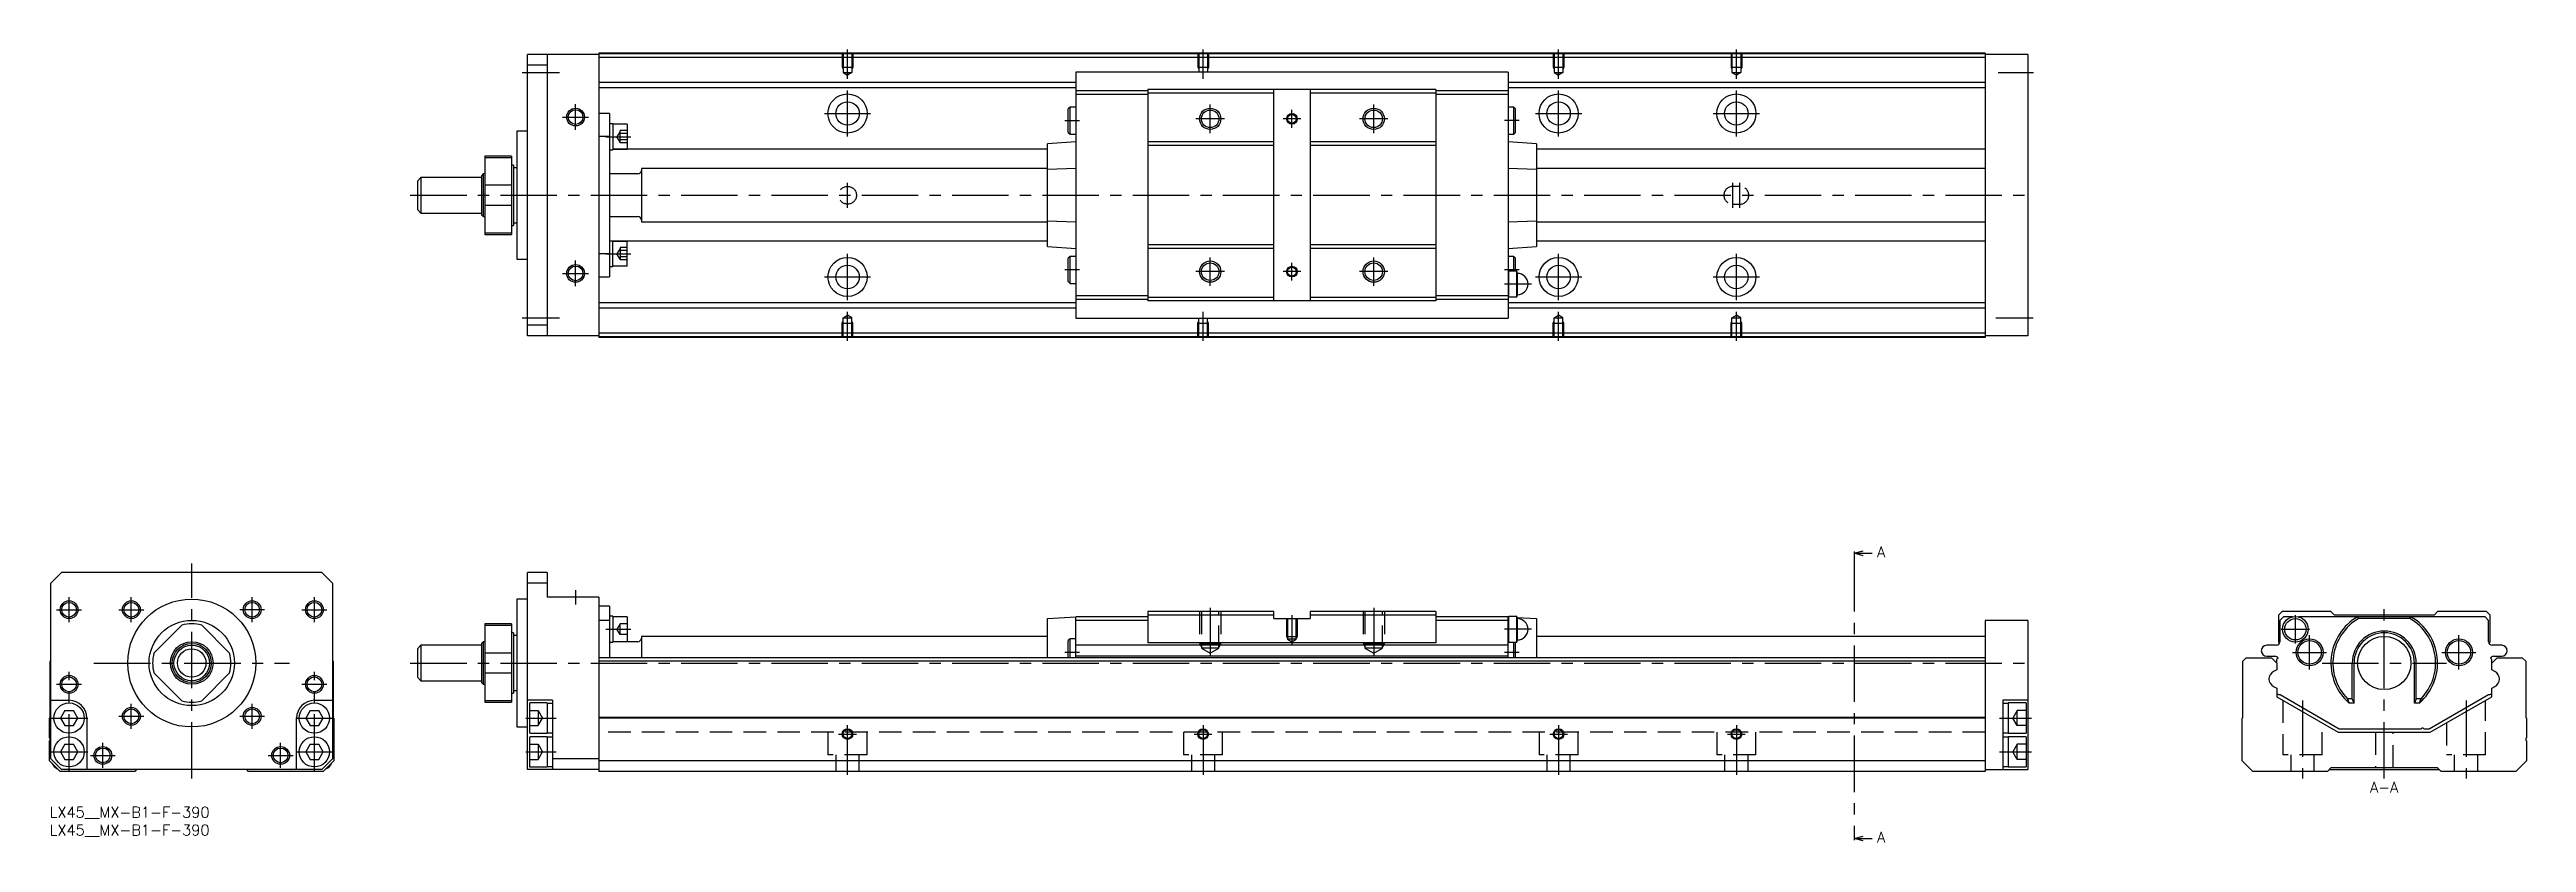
# Model space of a CAD drawing. Extents: x 0 to 697, y -10 to 213.
import ezdxf

# ---------------------------------------------------------------- set-up
doc = ezdxf.new("R2010")
doc.units = 0
doc.header["$LTSCALE"] = 0.5
doc.linetypes.add('CENTER', pattern=[50.8, 31.75, -6.35, 6.35, -6.35])
doc.linetypes.add('DASHED', pattern=[19.05, 12.7, -6.35])
for name, color, linetype in [('MSM_CENTER', 1, 'CENTER'), ('MSM_CONTINUOUS', 7, 'CONTINUOUS'), ('MSM_DASHED', 4, 'DASHED'), ('MSM_NARROW', 5, 'CONTINUOUS'), ('MSM_PART_NUMBER', 7, 'CONTINUOUS')]:
    doc.layers.add(name, color=color, linetype=linetype)
doc.styles.get("Standard").update_dxf_attribs({"font": 'txt.shx', "height": 3, "bigfont": 'bigfont.shx'})

# ---------------------------------------------------------------- blocks, each defined once
blk = doc.blocks.new('*U3')
at = {"layer": 'MSM_PART_NUMBER'}
blk.add_text('LX45__MX-B1-F-390', height=3, dxfattribs=at).set_placement((0, -3))
blk = doc.blocks.new('*U4')
at = {"layer": 'MSM_PART_NUMBER'}
blk.add_text('LX45__MX-B1-F-390', height=3, dxfattribs=at).set_placement((0, -8))

msp = doc.modelspace()

# ---------------------------------------------------------------- linework, layer by layer
at = {"layer": 'MSM_CENTER'}
for p, q in [((224.46, 204.91), (224.46, 213.12)), ((324.46, 204.91), (324.46, 213.12)), ((424.46, 204.91), (424.46, 213.12)), ((474.46, 204.91), (474.46, 213.12)), ((132.96, 206.62), (143.46, 206.62)), ((548.13, 206.62), (558.08, 206.62)), ((147.96, 190.5), (147.96, 197.75)), ((217.96, 195.12), (230.95, 195.12)), ((224.46, 188.62), (224.46, 201.62)), ((326.46, 189.62), (326.46, 197.62)), ((349.46, 191.12), (349.46, 196.12)), ((372.46, 189.62), (372.46, 197.62)), ((417.96, 195.12), (430.96, 195.12)), ((424.46, 188.62), (424.46, 201.62)), ((467.96, 195.12), (480.96, 195.12)), ((474.46, 188.62), (474.46, 201.62)), ((144.33, 194.12), (151.58, 194.12)), ((156.46, 188.58), (163.46, 188.58)), ((285.56, 193.12), (289.66, 193.12)), ((330.46, 193.62), (322.46, 193.62)), ((351.96, 193.62), (346.96, 193.62)), ((376.46, 193.62), (368.46, 193.62)), ((413.36, 193.12), (409.26, 193.12)), ((224.46, 168.62), (224.46, 175.62)), ((473.46, 168.62), (473.46, 175.62)), ((475.46, 168.62), (475.46, 175.62)), ((101.46, 172.12), (558.46, 172.12)), ((147.96, 146.5), (147.96, 153.75)), ((156.46, 155.67), (163.46, 155.67)), ((224.46, 142.62), (224.46, 155.62)), ((326.46, 146.62), (326.46, 154.62)), ((372.46, 146.62), (372.46, 154.62)), ((424.46, 142.62), (424.46, 155.62)), ((474.46, 142.62), (474.46, 155.62)), ((144.33, 150.12), (151.58, 150.12)), ((217.96, 149.12), (230.96, 149.12)), ((289.66, 151.12), (285.56, 151.12)), ((330.46, 150.62), (322.46, 150.62)), ((351.96, 150.62), (346.96, 150.62)), ((349.46, 148.12), (349.46, 153.12)), ((376.46, 150.62), (368.46, 150.62)), ((413.36, 151.12), (409.26, 151.12)), ((416.86, 147.12), (409.26, 147.12)), ((417.96, 149.12), (430.96, 149.12)), ((467.96, 149.12), (480.96, 149.12)), ((132.96, 137.62), (143.46, 137.62)), ((224.46, 131.12), (224.46, 139.33)), ((324.46, 131.12), (324.46, 139.33)), ((424.46, 131.12), (424.46, 139.33)), ((474.46, 131.12), (474.46, 139.33)), ((547.46, 137.62), (557.96, 137.62)), ((507.62, 70.87), (507.62, -8.37)), ((40, 8), (40, 68.5)), ((5.5, 52), (5.5, 59)), ((23, 52), (23, 59)), ((57, 52), (57, 59)), ((74.5, 52), (74.5, 59)), ((147.96, 61), (147.96, 57)), ((326.46, 56), (326.46, 42.3)), ((372.46, 56), (372.46, 42.3)), ((656.7, 8), (656.7, 56)), ((2, 55.5), (9, 55.5)), ((19.5, 55.5), (26.5, 55.5)), ((60.5, 55.5), (53.5, 55.5)), ((71, 55.5), (78, 55.5)), ((156.46, 50), (163.46, 50)), ((349.46, 54), (349.46, 45.5)), ((416.86, 50), (409.26, 50)), ((627.7, 50), (635.7, 50)), ((631.7, 46), (631.7, 54)), ((289.66, 43.5), (285.56, 43.5)), ((413.36, 43.5), (409.26, 43.5)), ((630.9, 43.5), (640.5, 43.5)), ((635.7, 38.7), (635.7, 48.3)), ((672.9, 43.5), (682.5, 43.5)), ((677.7, 38.7), (677.7, 48.3)), ((5.5, 10.25), (5.5, 38)), ((12.5, 40.5), (67.5, 40.5)), ((74.5, 10.25), (74.5, 38)), ((101.46, 40.5), (558.46, 40.5)), ((639.2, 40.5), (674.2, 40.5)), ((2, 34.5), (9, 34.5)), ((23, 22), (23, 29)), ((57, 22), (57, 29)), ((71, 34.5), (78, 34.5)), ((633.7, 29.97), (633.7, 8)), ((679.7, 29.97), (679.7, 8)), ((0.25, 25), (10.75, 25)), ((19.5, 25.5), (26.5, 25.5)), ((53.5, 25.5), (60.5, 25.5)), ((69.25, 25), (79.75, 25)), ((133.96, 25), (142.46, 25)), ((224.46, 9), (224.46, 23)), ((324.46, 23), (324.46, 9)), ((424.46, 23), (424.46, 9)), ((474.46, 23), (474.46, 9)), ((548.46, 25), (557.46, 25)), ((0.25, 15.5), (10.75, 15.5)), ((11.5, 14.5), (18.5, 14.5)), ((15, 11), (15, 18)), ((61.5, 14.5), (68.5, 14.5)), ((65, 11), (65, 18)), ((69.25, 15.5), (79.75, 15.5)), ((133.96, 15.5), (142.46, 15.5)), ((221.96, 20.5), (226.96, 20.5)), ((321.96, 20.5), (326.96, 20.5)), ((421.96, 20.5), (426.96, 20.5)), ((471.96, 20.5), (476.96, 20.5)), ((548.46, 15.5), (557.46, 15.5))]:
    msp.add_line(p, q, dxfattribs=at)
at = {"layer": 'MSM_CONTINUOUS'}
for p, q in [((154.46, 211.72), (134.46, 211.72)), ((134.46, 132.52), (134.46, 211.72)), ((139.96, 211.72), (139.96, 132.52)), ((544.46, 212.12), (154.46, 212.12)), ((154.46, 212.12), (154.46, 132.12)), ((544.46, 211.92), (154.46, 211.92)), ((544.46, 210.92), (154.46, 210.92)), ((544.46, 212.12), (544.46, 132.12)), ((556.46, 211.72), (544.46, 211.72)), ((556.46, 211.72), (556.46, 132.52)), ((139.96, 208.72), (134.46, 208.72)), ((288.66, 203.87), (154.46, 203.87)), ((288.66, 202.37), (154.46, 202.37)), ((288.66, 206.72), (288.66, 137.52)), ((410.26, 206.72), (288.66, 206.72)), ((410.26, 206.72), (410.26, 137.52)), ((544.46, 203.87), (410.26, 203.87)), ((544.46, 202.37), (410.26, 202.37)), ((157.46, 195.12), (154.46, 195.12)), ((157.46, 195.12), (157.46, 149.12)), ((287.06, 196.92), (286.56, 196.42)), ((286.56, 189.82), (286.56, 196.42)), ((287.06, 189.32), (287.06, 196.92)), ((288.66, 196.92), (287.06, 196.92)), ((308.96, 201.47), (288.66, 201.47)), ((308.96, 200.47), (288.66, 200.47)), ((389.96, 201.87), (308.96, 201.87)), ((308.96, 201.87), (308.96, 142.37)), ((344.36, 200.87), (308.96, 200.87)), ((344.36, 142.37), (344.36, 201.87)), ((354.56, 201.87), (354.56, 142.37)), ((389.96, 200.87), (354.56, 200.87)), ((389.96, 201.87), (389.96, 142.37)), ((410.26, 201.47), (389.96, 201.47)), ((410.26, 200.47), (389.96, 200.47)), ((411.86, 196.92), (410.26, 196.92)), ((412.36, 196.42), (411.86, 196.92)), ((411.86, 189.32), (411.86, 196.92)), ((412.36, 189.82), (412.36, 196.42)), ((131.46, 190.12), (131.46, 154.12)), ((134.46, 190.12), (131.46, 190.12)), ((157.46, 188.65), (154.46, 188.65)), ((158.46, 192.23), (157.46, 192.23)), ((158.46, 192.23), (158.46, 184.93)), ((162.46, 192.08), (158.46, 192.08)), ((162.46, 192.08), (162.46, 185.08)), ((286.56, 189.82), (287.06, 189.32)), ((287.06, 189.32), (288.66, 189.32)), ((410.26, 189.32), (411.86, 189.32)), ((411.86, 189.32), (412.36, 189.82)), ((129.96, 183.12), (122.46, 183.12)), ((122.46, 183.12), (122.46, 161.12)), ((122.46, 182.76), (129.96, 182.76)), ((129.96, 183.12), (129.96, 161.12)), ((157.46, 184.93), (158.46, 184.93)), ((158.46, 185.08), (162.46, 185.08)), ((280.66, 185.05), (158.46, 185.05)), ((288.66, 187.12), (280.66, 186.57)), ((280.66, 157.68), (280.66, 186.57)), ((344.36, 187.12), (308.96, 187.12)), ((344.36, 186.12), (308.96, 186.12)), ((389.96, 187.12), (354.56, 187.12)), ((389.96, 186.12), (354.56, 186.12)), ((418.26, 186.57), (410.26, 187.12)), ((418.26, 186.57), (418.26, 157.68)), ((544.46, 185.05), (418.26, 185.05)), ((104.46, 177.12), (103.46, 176.12)), ((103.46, 176.12), (103.46, 168.12)), ((121.46, 177.12), (104.46, 177.12)), ((104.46, 177.12), (104.46, 167.12)), ((121.96, 178.12), (121.46, 177.62)), ((121.46, 177.62), (121.46, 166.62)), ((122.46, 178.12), (121.96, 178.12)), ((121.96, 178.12), (121.96, 166.12)), ((129.96, 174.92), (122.46, 174.92)), ((130.46, 180.62), (129.96, 180.62)), ((130.46, 180.62), (130.46, 163.62)), ((131.46, 179.87), (130.46, 179.87)), ((165.46, 178.12), (157.46, 178.12)), ((166.46, 179.62), (166.46, 164.62)), ((280.66, 179.62), (166.46, 179.62)), ((288.66, 179.61), (280.66, 179.36)), ((418.26, 179.36), (410.26, 179.61)), ((544.46, 179.62), (418.26, 179.62)), ((103.46, 168.12), (104.46, 167.12)), ((122.46, 169.33), (129.96, 169.33)), ((104.46, 167.12), (121.46, 167.12)), ((121.46, 166.62), (121.96, 166.12)), ((121.96, 166.12), (122.46, 166.12)), ((129.96, 161.49), (122.46, 161.49)), ((122.46, 161.12), (129.96, 161.12)), ((129.96, 163.62), (130.46, 163.62)), ((130.46, 164.37), (131.46, 164.37)), ((157.46, 166.12), (165.46, 166.12)), ((166.46, 164.62), (280.66, 164.62)), ((280.66, 164.89), (288.66, 164.64)), ((410.26, 164.64), (418.26, 164.89)), ((418.26, 164.62), (544.46, 164.62)), ((131.46, 154.12), (134.46, 154.12)), ((157.46, 155.6), (154.46, 155.6)), ((157.46, 159.32), (158.46, 159.32)), ((158.46, 152.02), (158.46, 159.32)), ((280.66, 159.2), (158.46, 159.2)), ((158.46, 159.17), (162.46, 159.17)), ((162.46, 152.17), (162.46, 159.17)), ((280.66, 157.68), (288.66, 157.12)), ((287.06, 154.92), (286.56, 154.42)), ((286.56, 147.82), (286.56, 154.42)), ((287.06, 147.32), (287.06, 154.92)), ((288.66, 154.92), (287.06, 154.92)), ((344.36, 158.12), (308.96, 158.12)), ((344.36, 157.12), (308.96, 157.12)), ((389.96, 158.12), (354.56, 158.12)), ((389.96, 157.12), (354.56, 157.12)), ((410.26, 157.12), (418.26, 157.68)), ((411.86, 154.92), (410.26, 154.92)), ((412.36, 154.42), (411.86, 154.92)), ((411.86, 150.72), (411.86, 154.92)), ((412.36, 150.72), (412.36, 154.42)), ((544.46, 159.2), (418.26, 159.2)), ((154.46, 149.12), (157.46, 149.12)), ((158.46, 152.02), (157.46, 152.02)), ((162.46, 152.17), (158.46, 152.17)), ((286.56, 147.82), (287.06, 147.32)), ((287.06, 147.32), (288.66, 147.32)), ((410.42, 150.72), (410.26, 150.12)), ((410.42, 143.52), (410.42, 150.72)), ((412.7, 150.72), (410.42, 150.72)), ((412.7, 143.52), (412.7, 150.72)), ((412.86, 150.12), (412.7, 150.72)), ((412.86, 144.12), (412.86, 150.12)), ((288.66, 141.87), (154.46, 141.87)), ((288.66, 140.37), (154.46, 140.37)), ((308.96, 143.77), (288.66, 143.77)), ((308.96, 142.77), (288.66, 142.77)), ((344.36, 143.37), (308.96, 143.37)), ((389.96, 142.37), (308.96, 142.37)), ((389.96, 143.37), (354.56, 143.37)), ((410.26, 143.77), (389.96, 143.77)), ((410.26, 142.77), (389.96, 142.77)), ((410.26, 144.12), (410.42, 143.52)), ((544.46, 141.87), (410.26, 141.87)), ((544.46, 140.37), (410.26, 140.37)), ((410.42, 143.52), (412.7, 143.52)), ((412.7, 143.52), (412.86, 144.12)), ((139.96, 135.52), (134.46, 135.52)), ((154.46, 132.52), (134.46, 132.52)), ((544.46, 133.32), (154.46, 133.32)), ((288.66, 137.52), (410.26, 137.52)), ((556.46, 132.52), (544.46, 132.52)), ((544.46, 132.32), (154.46, 132.32)), ((544.46, 132.12), (154.46, 132.12)), ((507.62, 71.37), (510.12, 72.04)), ((507.62, 71.87), (507.62, 70.87)), ((507.62, 71.37), (512.62, 71.37)), ((510.12, 70.7), (507.62, 71.37)), ((3.4, 66), (0.4, 63)), ((0.4, 13.5), (0.4, 63)), ((76.6, 66), (3.4, 66)), ((79.6, 63), (76.6, 66)), ((79.6, 63), (79.6, 13.5)), ((139.96, 66), (134.46, 66)), ((134.46, 10.5), (134.46, 66)), ((139.96, 63), (134.46, 63)), ((139.96, 66), (139.96, 59)), ((134.46, 58.5), (131.46, 58.5)), ((131.46, 58.5), (131.46, 22.5)), ((154.46, 59), (139.96, 59)), ((154.46, 59), (154.46, 10)), ((157.46, 56.5), (154.46, 56.5)), ((157.46, 56.5), (157.46, 42)), ((37.2, 51.14), (29.36, 43.3)), ((50.64, 43.3), (42.8, 51.14)), ((129.96, 51.5), (122.46, 51.5)), ((122.46, 51.5), (122.46, 29.5)), ((122.46, 51.14), (129.96, 51.14)), ((129.96, 51.5), (129.96, 29.5)), ((130.46, 49), (129.96, 49)), ((130.46, 49), (130.46, 32)), ((157.46, 52.5), (154.46, 52.5)), ((158.46, 53.65), (157.46, 53.65)), ((158.46, 53.65), (158.46, 46.35)), ((162.46, 53.5), (158.46, 53.5)), ((162.46, 53.5), (162.46, 46.5)), ((280.66, 53), (288.66, 53.5)), ((280.66, 42), (280.66, 53)), ((308.96, 53.5), (288.66, 53.5)), ((288.66, 42), (288.66, 53.5)), ((308.96, 52.5), (288.66, 52.5)), ((344.36, 55), (308.96, 55)), ((308.96, 55), (308.96, 46.15)), ((344.36, 54), (308.96, 54)), ((344.36, 53), (344.36, 55)), ((344.36, 53), (354.56, 53)), ((354.56, 55), (354.56, 53)), ((389.96, 55), (354.56, 55)), ((389.96, 54), (354.56, 54)), ((389.96, 55), (389.96, 46.15)), ((410.26, 53.5), (389.96, 53.5)), ((410.26, 52.5), (389.96, 52.5)), ((410.42, 53.6), (410.26, 53)), ((410.26, 53.5), (410.39, 53.49)), ((410.26, 42), (410.26, 53.5)), ((410.42, 46.4), (410.42, 53.6)), ((412.7, 53.6), (410.42, 53.6)), ((412.86, 53), (412.7, 53.6)), ((412.7, 46.4), (412.7, 53.6)), ((412.77, 53.34), (418.26, 53)), ((412.86, 47), (412.86, 53)), ((418.26, 53), (418.26, 42)), ((556.46, 52.5), (544.46, 52.5)), ((544.46, 52.5), (544.46, 10)), ((556.46, 52.5), (556.46, 10.5)), ((627.95, 55), (626.95, 54)), ((626.95, 54), (626.95, 46.62)), ((628.35, 53.5), (627.35, 52.5)), ((627.35, 52.5), (627.35, 46.5)), ((641.7, 55), (627.95, 55)), ((630.86, 53.5), (628.35, 53.5)), ((685.05, 53.5), (632.54, 53.5)), ((642.7, 54), (641.7, 55)), ((670.7, 54), (642.7, 54)), ((649.21, 53.5), (649.47, 53)), ((663.93, 53), (649.47, 53)), ((663.93, 53), (664.18, 53.5)), ((671.7, 55), (670.7, 54)), ((685.45, 55), (671.7, 55)), ((686.05, 52.5), (685.05, 53.5)), ((686.45, 54), (685.45, 55)), ((686.05, 46.5), (686.05, 52.5)), ((686.45, 46.62), (686.45, 54)), ((104.46, 45.5), (103.46, 44.5)), ((103.46, 44.5), (103.46, 36.5)), ((121.46, 45.5), (104.46, 45.5)), ((104.46, 45.5), (104.46, 35.5)), ((121.96, 46.5), (121.46, 46)), ((121.46, 46), (121.46, 35)), ((122.46, 46.5), (121.96, 46.5)), ((121.96, 46.5), (121.96, 34.5)), ((129.96, 43.3), (122.46, 43.3)), ((131.46, 48.25), (130.46, 48.25)), ((544.46, 42), (154.46, 42)), ((157.46, 46.35), (158.46, 46.35)), ((165.46, 46.5), (158.46, 46.5)), ((166.46, 48), (166.46, 42)), ((280.66, 48), (166.46, 48)), ((287.06, 47.3), (286.56, 46.8)), ((286.56, 42), (286.56, 46.8)), ((287.06, 42), (287.06, 47.3)), ((288.66, 47.3), (287.06, 47.3)), ((410.26, 45.5), (288.66, 45.5)), ((410.26, 42.4), (288.66, 42.4)), ((389.96, 46.15), (308.96, 46.15)), ((410.26, 47), (410.42, 46.4)), ((410.42, 46.4), (412.7, 46.4)), ((411.86, 42), (411.86, 46.4)), ((412.36, 42), (412.36, 46.4)), ((412.7, 46.4), (412.86, 47)), ((544.46, 48), (418.26, 48)), ((616.9, 41), (617.9, 42)), ((617.9, 42), (624.95, 42)), ((626.35, 45.5), (623.65, 45.5)), ((623.65, 42.4), (625.95, 42.4)), ((624.95, 42), (626.45, 40.5)), ((686.95, 40.5), (688.45, 42)), ((689.75, 45.5), (687.05, 45.5)), ((687.45, 42.4), (689.75, 42.4)), ((688.45, 42), (695.5, 42)), ((695.5, 42), (696.5, 41)), ((0.2, 41), (0.4, 41.2)), ((0.2, 25.2), (0.2, 41)), ((29.36, 37.7), (37.2, 29.86)), ((42.8, 29.86), (50.64, 37.7)), ((79.6, 41.2), (79.8, 41)), ((79.8, 41), (79.8, 25.2)), ((103.46, 36.5), (104.46, 35.5)), ((104.46, 35.5), (121.46, 35.5)), ((121.46, 35), (121.96, 34.5)), ((122.46, 37.7), (129.96, 37.7)), ((544.46, 41), (154.46, 41)), ((616.9, 25.2), (616.9, 41)), ((626.45, 38.61), (625.55, 38.1)), ((626.4, 41.2), (626.4, 40.55)), ((626.45, 40.5), (626.45, 38.61)), ((647.7, 30.44), (647.7, 40.5)), ((648.2, 29.22), (648.2, 40.5)), ((665.2, 29.22), (665.2, 40.5)), ((665.7, 30.44), (665.7, 40.5)), ((686.95, 38.61), (686.95, 40.5)), ((687.84, 38.1), (686.95, 38.61)), ((687, 40.55), (687, 41.2)), ((696.5, 41), (696.5, 25.2)), ((0.4, 30), (5.5, 30)), ((74.5, 30), (79.6, 30)), ((121.96, 34.5), (122.46, 34.5)), ((129.96, 29.86), (122.46, 29.86)), ((122.46, 29.5), (129.96, 29.5)), ((129.96, 32), (130.46, 32)), ((130.46, 32.75), (131.46, 32.75)), ((141.46, 30), (134.46, 30)), ((134.96, 29), (134.96, 21)), ((139.96, 29.25), (135.21, 29.25)), ((139.96, 29.25), (139.96, 20.75)), ((141.46, 29.15), (139.96, 29.15)), ((141.46, 30), (141.46, 10.5)), ((556.46, 30), (549.46, 30)), ((549.46, 30), (549.46, 10.5)), ((550.96, 29.15), (549.46, 29.15)), ((555.96, 29.25), (550.96, 29.25)), ((550.96, 29.25), (550.96, 20.75)), ((555.96, 29.25), (555.96, 20.75)), ((625.55, 33.9), (626.45, 33.39)), ((626.45, 33.39), (626.45, 31)), ((626.45, 31), (643.77, 21)), ((627.2, 31.61), (627.4, 31.61)), ((627.4, 31.61), (644.04, 22)), ((647.7, 30.44), (646.34, 30.44)), ((648.2, 29.22), (646.81, 29.22)), ((648.2, 29.22), (647.7, 30.44)), ((665.7, 30.44), (665.2, 29.22)), ((666.59, 29.22), (665.2, 29.22)), ((667.06, 30.44), (665.7, 30.44)), ((669.36, 22), (686, 31.61)), ((669.63, 21), (686.95, 31)), ((686, 31.61), (686.2, 31.61)), ((686.95, 33.39), (687.84, 33.9)), ((686.95, 31), (686.95, 33.39)), ((0, 25), (0.2, 25.2)), ((0, 19.4), (0, 25)), ((4.27, 27.12), (3.05, 25)), ((3.05, 25), (4.27, 22.88)), ((4.27, 27.12), (6.73, 27.12)), ((4.27, 22.88), (6.73, 22.88)), ((7.95, 25), (6.73, 27.12)), ((6.73, 22.88), (7.95, 25)), ((10.5, 25), (10.5, 10.5)), ((69.5, 10.5), (69.5, 25)), ((73.27, 27.12), (72.05, 25)), ((72.05, 25), (73.27, 22.88)), ((73.27, 27.12), (75.73, 27.12)), ((73.27, 22.88), (75.73, 22.88)), ((76.95, 25), (75.73, 27.12)), ((75.73, 22.88), (76.95, 25)), ((79.8, 25.2), (80, 25)), ((80, 25), (80, 13)), ((131.46, 22.5), (134.46, 22.5)), ((544.46, 25.2), (154.46, 25.2)), ((544.46, 25), (154.46, 25)), ((616.7, 25), (616.9, 25.2)), ((616.7, 13), (616.7, 25)), ((643.77, 21), (669.63, 21)), ((644.04, 22), (667.05, 22)), ((667.85, 22), (669.36, 22)), ((696.5, 25.2), (696.7, 25)), ((696.7, 25), (696.7, 19.4)), ((0, 13), (0, 18.6)), ((4.27, 17.62), (3.05, 15.5)), ((3.05, 15.5), (4.27, 13.38)), ((4.27, 17.62), (6.73, 17.62)), ((7.95, 15.5), (6.73, 17.62)), ((6.73, 13.38), (7.95, 15.5)), ((73.27, 17.62), (72.05, 15.5)), ((72.05, 15.5), (73.27, 13.38)), ((73.27, 17.62), (75.73, 17.62)), ((76.95, 15.5), (75.73, 17.62)), ((75.73, 13.38), (76.95, 15.5)), ((134.96, 19.5), (134.96, 11.5)), ((135.21, 20.75), (139.96, 20.75)), ((139.96, 19.75), (135.21, 19.75)), ((139.96, 20.85), (141.46, 20.85)), ((139.96, 19.75), (139.96, 11.25)), ((141.46, 19.65), (139.96, 19.65)), ((549.46, 20.85), (550.96, 20.85)), ((550.96, 19.65), (549.46, 19.65)), ((550.96, 20.75), (555.96, 20.75)), ((555.96, 19.75), (550.96, 19.75)), ((550.96, 19.75), (550.96, 11.25)), ((555.96, 19.75), (555.96, 11.25)), ((696.7, 18.6), (696.7, 13)), ((3, 10), (0, 13)), ((3.4, 10.5), (0.4, 13.5)), ((24, 10), (3, 10)), ((76.6, 10.5), (3.4, 10.5)), ((4.27, 13.38), (6.73, 13.38)), ((24.5, 10.5), (24, 10)), ((56, 10), (55.5, 10.5)), ((77, 10), (56, 10)), ((73.27, 13.38), (75.73, 13.38)), ((79.6, 13.5), (76.6, 10.5)), ((80, 13), (77, 10)), ((154.46, 10.5), (134.46, 10.5)), ((135.21, 11.25), (139.96, 11.25)), ((139.96, 11.35), (141.46, 11.35)), ((154.46, 13.5), (141.46, 13.5)), ((544.46, 13), (154.46, 13)), ((544.46, 10), (154.46, 10)), ((544.46, 10.5), (556.46, 10.5)), ((549.46, 11.35), (550.96, 11.35)), ((550.96, 11.25), (555.96, 11.25)), ((619.7, 10), (616.7, 13)), ((640.7, 10), (619.7, 10)), ((641.7, 11), (640.7, 10)), ((641.2, 10.5), (672.2, 10.5)), ((671.7, 11), (641.7, 11)), ((672.7, 10), (671.7, 11)), ((693.7, 10), (672.7, 10)), ((696.7, 13), (693.7, 10)), ((507.62, -8.87), (510.12, -8.2)), ((507.62, -8.37), (507.62, -9.37)), ((507.62, -8.87), (512.62, -8.87)), ((510.12, -9.54), (507.62, -8.87))]:
    msp.add_line(p, q, dxfattribs=at)
for centre, radius in [((147.96, 194.12), 2.07), ((224.46, 195.12), 5.5), ((224.46, 195.12), 3.3), ((326.46, 193.62), 2.46), ((372.46, 193.62), 2.46), ((424.46, 195.12), 5.5), ((424.46, 195.12), 3.3), ((474.46, 195.12), 5.5), ((474.46, 195.12), 3.3), ((349.46, 193.62), 1.23), ((224.46, 149.12), 5.5), ((424.46, 149.12), 5.5), ((474.46, 149.12), 5.5), ((147.96, 150.12), 2.07), ((224.46, 149.12), 3.3), ((326.46, 150.62), 2.46), ((349.46, 150.62), 1.23), ((372.46, 150.62), 2.46), ((424.46, 149.12), 3.3), ((474.46, 149.12), 3.3), ((5.5, 55.5), 2.07), ((23, 55.5), 2.07), ((40, 40.5), 18), ((57, 55.5), 2.07), ((74.5, 55.5), 2.07), ((40, 40.5), 12), ((631.7, 50), 3.6), ((631.7, 50), 3), ((40, 40.5), 6), ((40, 40.5), 5.5), ((40, 40.5), 5), ((40, 40.5), 4), ((635.7, 43.5), 3.8), ((635.7, 43.5), 3.3), ((656.7, 40.5), 7.5), ((677.7, 43.5), 3.8), ((677.7, 43.5), 3.3), ((5.5, 34.5), 2.07), ((74.5, 34.5), 2.07), ((5.5, 25), 4.25), ((74.5, 25), 4.25), ((23, 25.5), 2.07), ((57, 25.5), 2.07), ((224.46, 20.5), 1.23), ((324.46, 20.5), 1.23), ((424.46, 20.5), 1.23), ((474.46, 20.5), 1.23), ((5.5, 15.5), 4.25), ((15, 14.5), 2.07), ((65, 14.5), 2.07), ((74.5, 15.5), 4.25)]:
    msp.add_circle(centre, radius, dxfattribs=at)
for centre, radius, start, end in [((165.46, 179.12), 1, 270, 0), ((165.46, 165.12), 1, 0, 90), ((412.86, 147.12), 3, 270, 90), ((40, 40.5), 11, 75.27264, 104.72736), ((412.86, 50), 3, 270, 90), ((656.7, 40.5), 15, 119.92643, 228.76392), ((656.7, 40.5), 14.44, 120.05097, 224.15139), ((656.7, 40.5), 9, 0, 180), ((656.7, 40.5), 8.5, 0, 180), ((656.7, 40.5), 14.44, 315.84861, 59.94903), ((656.7, 40.5), 15, 311.23608, 60.07357), ((40, 40.5), 11, 165.27264, 194.72736), ((40, 40.5), 11, 345.27264, 14.72736), ((165.46, 47.5), 1, 270, 0), ((623.65, 43.95), 1.55, 90, 270), ((625.95, 41.4), 1, 30.09191, 90), ((626.35, 46.5), 1, 270, 0), ((627.2, 41.2), 0.8, 118.74892, 180), ((627.45, 46.62), 0.5, 180, 251.07258), ((687.05, 46.5), 1, 180, 270), ((685.95, 46.62), 0.5, 289.00551, 0), ((687.45, 41.4), 1, 90, 149.90809), ((686.2, 41.2), 0.8, 0, 61.25108), ((689.75, 43.95), 1.55, 270, 90), ((626.85, 35.85), 2.6, 120.00003, 176.58933), ((626.85, 36.15), 2.6, 183.41067, 239.99996), ((686.54, 35.85), 2.6, 3.41067, 59.99996), ((686.54, 36.15), 2.6, 300.00004, 356.58933), ((5.5, 25), 5, 0, 90), ((40, 40.5), 11, 255.27264, 284.72736), ((74.5, 25), 5, 90, 180), ((135.21, 29), 0.25, 90, 180), ((627.2, 32.41), 0.8, 200.37237, 270), ((686.2, 45.2), 42.5, 200.31634, 202.08228), ((627.22, 45.19), 42.48, 337.91729, 339.6841), ((686.2, 32.41), 0.8, 270, 339.63587), ((135.21, 21), 0.25, 180, 270), ((667.45, 21.7), 0.5, 36.8699, 143.1301), ((-0.3, 19), 0.5, 306.8699, 53.1301), ((135.21, 19.5), 0.25, 90, 180), ((697, 19), 0.5, 126.8699, 233.1301), ((3.4, 13.5), 3, 201.81505, 248.18495), ((76.6, 13.5), 3, 291.81368, 338.18632), ((135.21, 11.5), 0.25, 180, 270)]:
    msp.add_arc(centre, radius, start, end, dxfattribs=at)
at = {"layer": 'MSM_DASHED'}
for p, q in [((222.96, 212.12), (222.96, 208.12)), ((223.23, 212.12), (223.23, 206.62)), ((225.69, 212.12), (225.69, 206.62)), ((225.96, 212.12), (225.96, 208.12)), ((322.96, 212.12), (322.96, 208.12)), ((323.23, 212.12), (323.23, 206.72)), ((325.69, 212.12), (325.69, 206.72)), ((325.96, 212.12), (325.96, 208.12)), ((422.96, 212.12), (422.96, 208.12)), ((423.23, 212.12), (423.23, 206.62)), ((425.69, 212.12), (425.69, 206.62)), ((425.96, 212.12), (425.96, 208.12)), ((472.96, 212.12), (472.96, 208.12)), ((473.23, 212.12), (473.23, 206.62)), ((475.69, 212.12), (475.69, 206.62)), ((475.96, 212.12), (475.96, 208.12)), ((222.96, 208.12), (223.23, 207.66)), ((222.96, 208.12), (225.96, 208.12)), ((223.23, 206.62), (224.46, 205.91)), ((223.23, 206.62), (225.69, 206.62)), ((225.69, 206.62), (224.46, 205.91)), ((225.96, 208.12), (225.69, 207.66)), ((322.96, 208.12), (325.96, 208.12)), ((322.96, 208.12), (323.23, 207.66)), ((325.96, 208.12), (325.69, 207.66)), ((422.96, 208.12), (425.96, 208.12)), ((422.96, 208.12), (423.23, 207.66)), ((423.23, 206.62), (425.69, 206.62)), ((423.23, 206.62), (424.46, 205.91)), ((425.69, 206.62), (424.46, 205.91)), ((425.96, 208.12), (425.69, 207.66)), ((472.96, 208.12), (475.96, 208.12)), ((472.96, 208.12), (473.23, 207.66)), ((473.23, 206.62), (475.69, 206.62)), ((473.23, 206.62), (474.46, 205.91)), ((475.69, 206.62), (474.46, 205.91)), ((475.96, 208.12), (475.69, 207.66)), ((160.46, 190.08), (159.59, 188.58)), ((160.46, 187.08), (159.59, 188.58)), ((160.46, 186.85), (160.46, 190.31)), ((162.46, 190.31), (160.46, 190.31)), ((162.46, 189.45), (160.46, 189.45)), ((162.46, 187.71), (160.46, 187.71)), ((162.46, 186.85), (160.46, 186.85)), ((475.46, 174.62), (473.46, 174.62)), ((473.46, 169.62), (475.46, 169.62)), ((160.46, 157.17), (159.59, 155.67)), ((160.46, 154.17), (159.59, 155.67)), ((160.46, 157.4), (160.46, 153.94)), ((162.46, 157.4), (160.46, 157.4)), ((162.46, 156.54), (160.46, 156.54)), ((162.46, 154.8), (160.46, 154.8)), ((162.46, 153.94), (160.46, 153.94)), ((222.96, 136.12), (223.23, 136.59)), ((222.96, 132.12), (222.96, 136.12)), ((222.96, 136.12), (225.96, 136.12)), ((223.23, 137.62), (224.46, 138.33)), ((223.23, 132.12), (223.23, 137.62)), ((223.23, 137.62), (225.69, 137.62)), ((225.69, 137.62), (224.46, 138.33)), ((225.69, 132.12), (225.69, 137.62)), ((225.96, 136.12), (225.69, 136.59)), ((225.96, 132.12), (225.96, 136.12)), ((322.96, 136.12), (323.23, 136.59)), ((322.96, 136.12), (325.96, 136.12)), ((322.96, 132.12), (322.96, 136.12)), ((323.23, 132.12), (323.23, 137.52)), ((325.69, 132.12), (325.69, 137.52)), ((325.96, 136.12), (325.69, 136.59)), ((325.96, 132.12), (325.96, 136.12)), ((422.96, 136.12), (423.23, 136.59)), ((422.96, 136.12), (425.96, 136.12)), ((422.96, 132.12), (422.96, 136.12)), ((423.23, 137.62), (424.46, 138.33)), ((423.23, 137.62), (425.69, 137.62)), ((423.23, 132.12), (423.23, 137.62)), ((425.69, 137.62), (424.46, 138.33)), ((425.69, 132.12), (425.69, 137.62)), ((425.96, 136.12), (425.69, 136.59)), ((425.96, 132.12), (425.96, 136.12)), ((472.96, 136.12), (473.23, 136.59)), ((472.96, 136.12), (475.96, 136.12)), ((472.96, 132.12), (472.96, 136.12)), ((473.23, 137.62), (474.46, 138.33)), ((473.23, 137.62), (475.69, 137.62)), ((473.23, 132.12), (473.23, 137.62)), ((475.69, 137.62), (474.46, 138.33)), ((475.69, 132.12), (475.69, 137.62)), ((475.96, 136.12), (475.69, 136.59)), ((475.96, 132.12), (475.96, 136.12)), ((160.46, 51.5), (159.59, 50)), ((160.46, 48.5), (159.59, 50)), ((160.46, 48.5), (160.46, 51.5)), ((162.46, 51.5), (160.46, 51.5)), ((160.46, 50), (162.46, 50)), ((323.46, 55), (323.46, 46)), ((324, 55), (324, 44.72)), ((328.92, 44.72), (328.92, 55)), ((329.46, 55), (329.46, 46)), ((347.96, 53), (347.96, 48)), ((348.23, 53), (348.23, 47.21)), ((350.69, 47.21), (350.69, 53)), ((350.96, 53), (350.96, 48)), ((369.46, 55), (369.46, 46)), ((370, 55), (370, 44.72)), ((374.92, 44.72), (374.92, 55)), ((375.46, 55), (375.46, 46)), ((162.46, 48.5), (160.46, 48.5)), ((323.46, 46), (329.46, 46)), ((323.46, 46), (324, 45.06)), ((324, 44.72), (326.46, 43.3)), ((328.92, 44.72), (324, 44.72)), ((326.46, 43.3), (328.92, 44.72)), ((329.46, 46), (328.92, 45.06)), ((347.96, 48), (350.96, 48)), ((347.96, 48), (348.23, 47.53)), ((348.23, 47.21), (349.46, 46.5)), ((350.69, 47.21), (348.23, 47.21)), ((349.46, 46.5), (350.69, 47.21)), ((350.96, 48), (350.69, 47.53)), ((369.46, 46), (375.46, 46)), ((369.46, 46), (370, 45.06)), ((370, 44.72), (372.46, 43.3)), ((374.92, 44.72), (370, 44.72)), ((372.46, 43.3), (374.92, 44.72)), ((375.46, 46), (374.92, 45.06)), ((628.2, 29.99), (628.2, 14.7)), ((685.2, 14.7), (685.2, 29.99)), ((134.96, 27.12), (137.46, 27.12)), ((134.96, 25), (137.46, 25)), ((134.96, 22.88), (137.46, 22.88)), ((137.46, 27.12), (137.46, 22.88)), ((137.46, 27.12), (138.69, 25)), ((137.46, 22.88), (138.69, 25)), ((544.46, 25.2), (154.46, 25.2)), ((544.46, 25), (154.46, 25)), ((544.46, 21), (154.46, 21)), ((218.96, 21), (218.96, 14.7)), ((229.96, 14.7), (229.96, 21)), ((318.96, 21), (318.96, 14.7)), ((329.96, 14.7), (329.96, 21)), ((418.96, 21), (418.96, 14.7)), ((429.96, 14.7), (429.96, 21)), ((468.96, 21), (468.96, 14.7)), ((479.96, 14.7), (479.96, 21)), ((553.46, 27.12), (552.23, 25)), ((553.46, 22.88), (552.23, 25)), ((555.96, 27.12), (553.46, 27.12)), ((553.46, 22.88), (553.46, 27.12)), ((553.46, 25), (555.96, 25)), ((555.96, 22.88), (553.46, 22.88)), ((639.2, 14.7), (639.2, 23.64)), ((654.2, 21), (654.2, 11)), ((659.2, 11), (659.2, 21)), ((674.2, 23.64), (674.2, 14.7)), ((134.96, 17.62), (137.46, 17.62)), ((134.96, 15.5), (137.46, 15.5)), ((137.46, 17.62), (138.69, 15.5)), ((137.46, 17.62), (137.46, 13.38)), ((137.46, 13.38), (138.69, 15.5)), ((229.96, 14.7), (218.96, 14.7)), ((221.16, 14.7), (221.16, 10)), ((227.76, 10), (227.76, 14.7)), ((329.96, 14.7), (318.96, 14.7)), ((321.16, 14.7), (321.16, 10)), ((327.76, 10), (327.76, 14.7)), ((429.96, 14.7), (418.96, 14.7)), ((421.16, 14.7), (421.16, 10)), ((427.76, 10), (427.76, 14.7)), ((479.96, 14.7), (468.96, 14.7)), ((471.16, 14.7), (471.16, 10)), ((477.76, 10), (477.76, 14.7)), ((553.46, 17.62), (552.23, 15.5)), ((553.46, 13.38), (552.23, 15.5)), ((553.46, 13.38), (553.46, 17.62)), ((555.96, 17.62), (553.46, 17.62)), ((553.46, 15.5), (555.96, 15.5)), ((639.2, 14.7), (628.2, 14.7)), ((630.4, 14.7), (630.4, 10)), ((637, 10), (637, 14.7)), ((685.2, 14.7), (674.2, 14.7)), ((676.4, 14.7), (676.4, 10)), ((683, 10), (683, 14.7)), ((134.96, 13.38), (137.46, 13.38)), ((555.96, 13.38), (553.46, 13.38))]:
    msp.add_line(p, q, dxfattribs=at)
msp.add_circle((224.46, 172.12), 2.5, dxfattribs=at)
for centre, start, end in [((473.46, 172.12), 90, 270), ((475.46, 172.12), 270, 90)]:
    msp.add_arc(centre, 2.5, start, end, dxfattribs=at)
at = {"layer": 'MSM_NARROW'}
for centre, radius in [((147.96, 194.12), 2.5), ((326.46, 193.62), 3), ((349.46, 193.62), 1.5), ((372.46, 193.62), 3), ((326.46, 150.62), 3), ((372.46, 150.62), 3), ((147.96, 150.12), 2.5), ((349.46, 150.62), 1.5), ((5.5, 55.5), 2.5), ((23, 55.5), 2.5), ((57, 55.5), 2.5), ((74.5, 55.5), 2.5), ((5.5, 34.5), 2.5), ((74.5, 34.5), 2.5), ((23, 25.5), 2.5), ((57, 25.5), 2.5), ((224.46, 20.5), 1.5), ((324.46, 20.5), 1.5), ((424.46, 20.5), 1.5), ((474.46, 20.5), 1.5), ((15, 14.5), 2.5), ((65, 14.5), 2.5)]:
    msp.add_circle(centre, radius, dxfattribs=at)

# ---------------------------------------------------------------- block references
at = {"layer": 'MSM_CONTINUOUS'}
for name in ['*U3', '*U4']:
    msp.add_blockref(name, (0, 0), dxfattribs=at)

# ---------------------------------------------------------------- texts
at = {"layer": 'MSM_PART_NUMBER'}
for s, p in [('A', (514.04, 70.24)), ('A-A', (652.69, 4.04)), ('A', (514.04, -10))]:
    msp.add_text(s, height=3, dxfattribs=at).set_placement(p)

doc.saveas('drawing.dxf')
